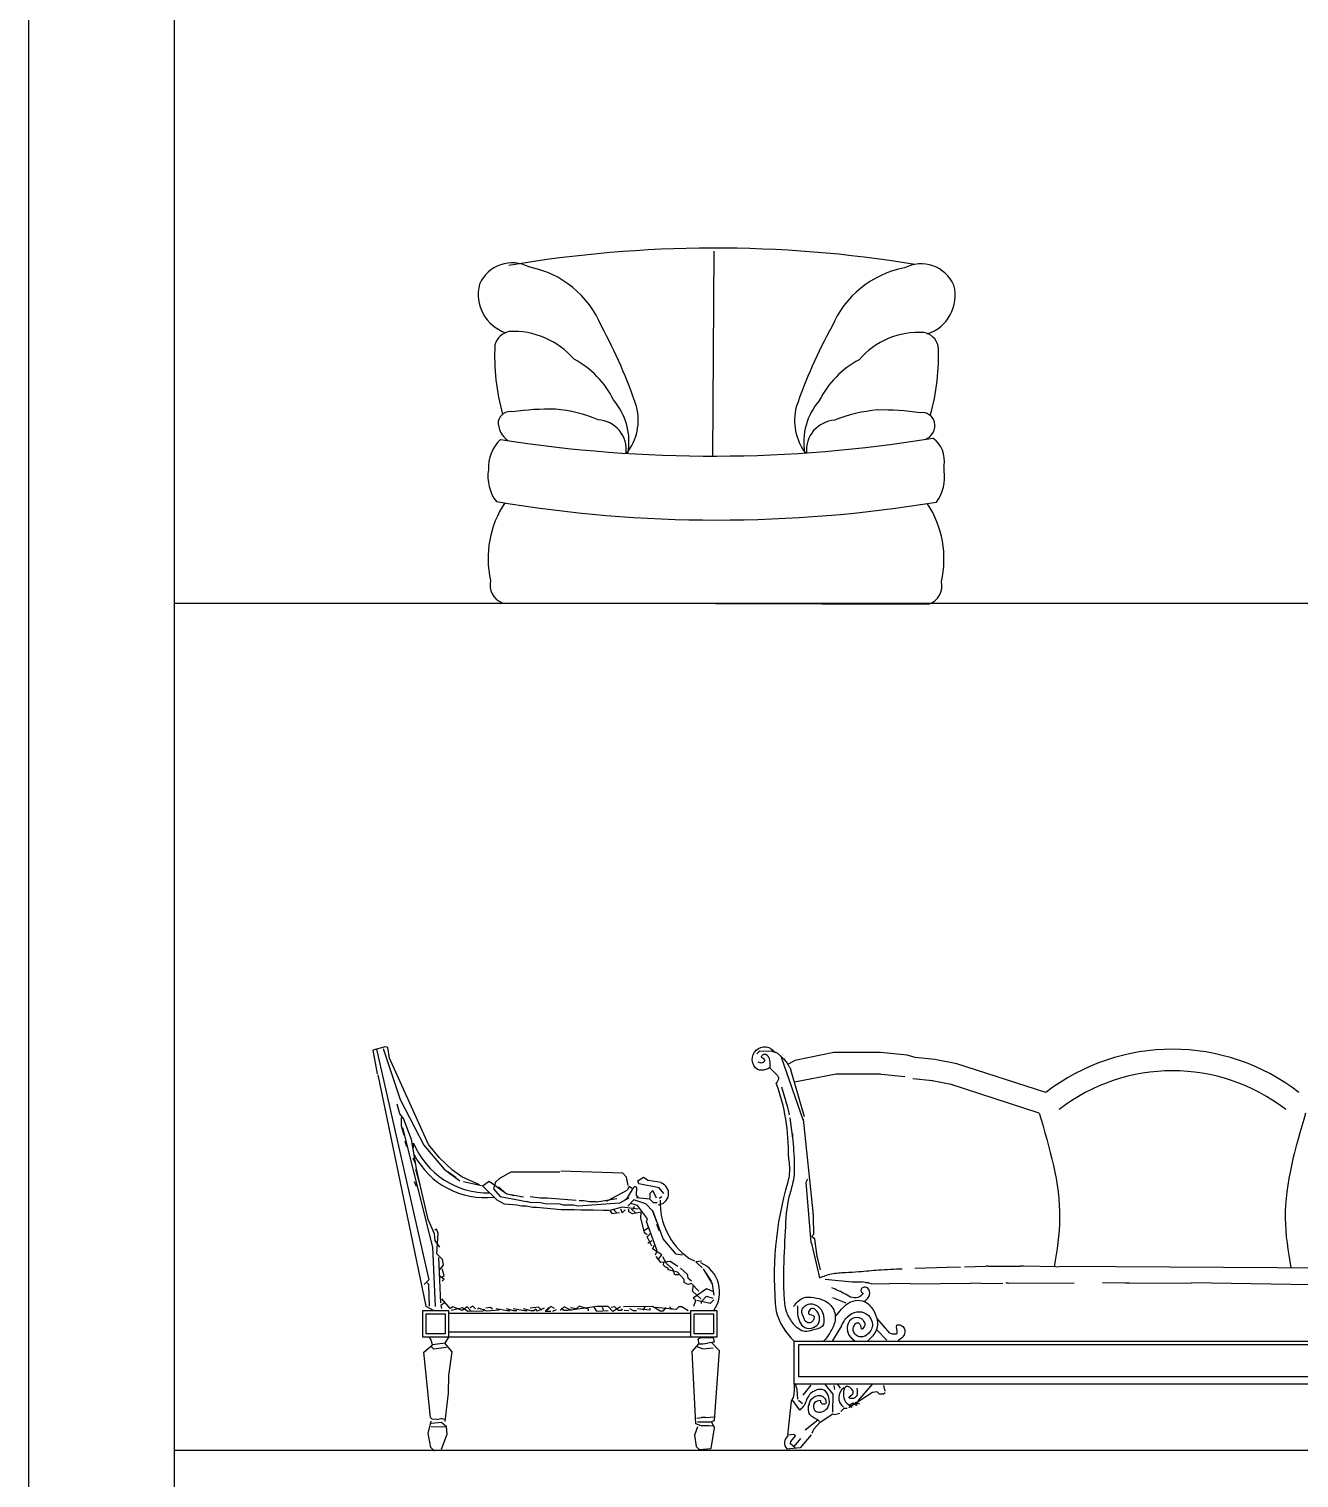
# Model space of a CAD drawing. Header units: inches. Extents: x 11 to 53.5, y 7.4 to 32.2.
# Drawn here: x 32.522 to 35.47, y 10.192 to 13.557 of the extents above; entities that cross this region are included whole.
import ezdxf

# ---------------------------------------------------------------- set-up
doc = ezdxf.new("R2010")
doc.units = ezdxf.units.IN
doc.header["$MEASUREMENT"] = 0
for name, color, linetype in [('02', 2, 'Continuous'), ('1', 1, 'Continuous'), ('kadrbm', 4, 'Continuous')]:
    doc.layers.add(name, color=color, linetype=linetype)

# ---------------------------------------------------------------- blocks, each defined once
blk = doc.blocks.new('kadrbm')
at = {"layer": 'kadrbm', "color": 4}
blk.add_lwpolyline([(0, 0), (0, 24.7972), (21, 24.7972), (21, 0), (0, 0)], close=True, dxfattribs=at)
blk.add_lwpolyline([(20.6631, 0.3257), (20.6631, 24.4603), (0.3369, 24.4603), (0.3369, 0.3257), (20.6631, 0.3257)], dxfattribs=at)

msp = doc.modelspace()

# ---------------------------------------------------------------- linework, layer by layer
at = {"layer": '02'}
for p, q in [((34.1119, 13.0412), (34.1089, 12.565)), ((33.6205, 12.2245), (34.6102, 12.2212)), ((33.3483, 11.1936), (33.3197, 11.1854)), ((33.3197, 11.1854), (33.3297, 11.1304)), ((33.3289, 11.188), (33.4503, 10.652)), ((33.3438, 11.1893), (33.3833, 11.0706)), ((33.3548, 11.1913), (33.3483, 11.1936)), ((33.3587, 11.1672), (33.3548, 11.1913)), ((34.2115, 11.1767), (34.2187, 11.1842)), ((34.2187, 11.1842), (34.2461, 11.1828)), ((34.2461, 11.1828), (34.259, 11.1794)), ((34.2683, 11.1704), (34.259, 11.1794)), ((34.3905, 11.1798), (34.2995, 11.1618)), ((34.4982, 11.1799), (34.3905, 11.1798)), ((34.5604, 11.1737), (34.4982, 11.1799)), ((34.5788, 11.1685), (34.5604, 11.1737)), ((33.4492, 10.9667), (33.3587, 11.1672)), ((34.2413, 11.1444), (34.2323, 11.1406)), ((34.3202, 11.0216), (34.2683, 11.1704)), ((34.2995, 11.1618), (34.2837, 11.1525)), ((34.3218, 11.0307), (34.2907, 11.1398)), ((34.6245, 11.1638), (34.5788, 11.1685)), ((34.6758, 11.1538), (34.6245, 11.1638)), ((34.8824, 11.0871), (34.6758, 11.1538)), ((33.3318, 11.1283), (33.4427, 10.5909)), ((34.3954, 11.1298), (34.299, 11.1108)), ((34.4982, 11.1299), (34.3954, 11.1298)), ((34.5554, 11.1239), (34.4932, 11.1301)), ((34.6194, 11.1141), (34.5737, 11.1188)), ((34.6662, 11.1047), (34.6149, 11.1148)), ((34.8671, 11.0395), (34.6604, 11.1062)), ((33.3833, 11.0706), (33.4383, 10.9647)), ((34.2831, 11.052), (34.2695, 11.0992)), ((33.3827, 11.0378), (33.3765, 11.0598)), ((33.3913, 11.0268), (33.3827, 11.0378)), ((34.285, 11.0465), (34.2831, 11.052)), ((34.2871, 11.0356), (34.285, 11.0465)), ((33.3866, 11.0094), (33.3869, 11.029)), ((33.3928, 10.9874), (33.3866, 11.0094)), ((33.3887, 11.0049), (33.4582, 10.7283)), ((33.4101, 10.9783), (33.3913, 11.0268)), ((34.2953, 10.9809), (34.289, 11.0283)), ((34.3421, 10.8101), (34.3201, 11.0252)), ((33.3989, 10.9611), (33.3947, 10.9742)), ((33.4219, 10.906), (33.4101, 10.9783)), ((33.4141, 10.9586), (33.4143, 10.9695)), ((33.4383, 10.9647), (33.4854, 10.9093)), ((33.4749, 10.9357), (33.4492, 10.9667)), ((33.4179, 10.9236), (33.4137, 10.9346)), ((33.4301, 10.8731), (33.4198, 10.9082)), ((33.4484, 10.7919), (33.4219, 10.906)), ((33.505, 10.9067), (33.4749, 10.9357)), ((33.4854, 10.9093), (33.5221, 10.8824)), ((33.5134, 10.8891), (33.494, 10.9026)), ((33.5266, 10.8911), (33.505, 10.9067)), ((33.6404, 10.9022), (33.614, 10.8874)), ((33.7541, 10.9024), (33.6404, 10.9022)), ((33.9005, 10.8998), (33.7563, 10.9045)), ((33.4213, 10.8689), (33.4171, 10.8799)), ((33.5678, 10.8729), (33.5266, 10.8911)), ((33.5721, 10.8706), (33.5308, 10.8801)), ((33.5743, 10.8706), (33.5898, 10.8812)), ((33.6087, 10.8372), (33.5743, 10.8706)), ((33.5898, 10.8812), (33.6308, 10.8521)), ((33.6051, 10.8788), (33.6004, 10.8636)), ((33.614, 10.8874), (33.6051, 10.8788)), ((33.9091, 10.8909), (33.9005, 10.8998)), ((33.9131, 10.8712), (33.9091, 10.8909)), ((33.9153, 10.869), (33.9107, 10.8603)), ((33.9217, 10.8645), (33.9153, 10.869)), ((33.9284, 10.8688), (33.9217, 10.8623)), ((33.9327, 10.8665), (33.9284, 10.8688)), ((33.9351, 10.8818), (33.9484, 10.8903)), ((33.9372, 10.8752), (33.9351, 10.8818)), ((33.9851, 10.8656), (33.9372, 10.8752)), ((33.9484, 10.8903), (33.9592, 10.8835)), ((33.9592, 10.8835), (33.9897, 10.8786)), ((34.3263, 10.8792), (34.3298, 10.8866)), ((34.3379, 10.7388), (34.3263, 10.8792)), ((33.6004, 10.8636), (33.6154, 10.8458)), ((33.626, 10.8281), (33.6087, 10.8372)), ((33.6243, 10.8566), (33.6114, 10.8677)), ((33.6154, 10.8458), (33.6764, 10.8338)), ((33.6308, 10.8521), (33.67, 10.8449)), ((33.6482, 10.8474), (33.6395, 10.8498)), ((33.7093, 10.842), (33.6853, 10.8446)), ((33.7246, 10.8417), (33.7093, 10.842)), ((33.7923, 10.8362), (33.7246, 10.8417)), ((33.8098, 10.8359), (33.7988, 10.836)), ((33.8228, 10.8334), (33.8098, 10.8359)), ((33.8381, 10.8332), (33.8491, 10.8352)), ((33.8491, 10.8352), (33.8864, 10.8411)), ((33.8622, 10.8349), (33.9107, 10.8603)), ((33.9082, 10.8385), (33.8927, 10.83)), ((33.906, 10.8385), (33.9148, 10.8428)), ((33.9217, 10.8623), (33.9082, 10.8385)), ((33.9256, 10.8382), (33.9123, 10.8231)), ((33.9539, 10.829), (33.9256, 10.8382)), ((33.9628, 10.8397), (33.9323, 10.8425)), ((33.9324, 10.849), (33.9327, 10.8665)), ((33.9366, 10.8424), (33.9324, 10.849)), ((33.9714, 10.8308), (33.9628, 10.8397)), ((33.9631, 10.8529), (33.9629, 10.8419)), ((33.9697, 10.8593), (33.9631, 10.8529)), ((33.9782, 10.8417), (33.9697, 10.8593)), ((33.9847, 10.8415), (33.9913, 10.8458)), ((33.9958, 10.8523), (33.9851, 10.8656)), ((33.6544, 10.8255), (33.626, 10.8281)), ((33.6653, 10.8231), (33.6544, 10.8255)), ((33.6762, 10.8229), (33.6653, 10.8231)), ((33.6915, 10.8204), (33.6762, 10.8229)), ((33.6851, 10.8315), (33.6764, 10.8338)), ((33.7091, 10.8311), (33.6851, 10.8315)), ((33.7002, 10.8203), (33.6915, 10.8204)), ((33.7569, 10.8149), (33.7002, 10.8203)), ((33.72, 10.8287), (33.7091, 10.8311)), ((33.755, 10.8281), (33.72, 10.8287)), ((33.7615, 10.8258), (33.755, 10.8281)), ((33.7766, 10.8146), (33.7569, 10.8149)), ((33.7855, 10.8253), (33.7615, 10.8258)), ((33.7875, 10.8144), (33.7766, 10.8146)), ((33.7964, 10.823), (33.7855, 10.8253)), ((33.8028, 10.8141), (33.7875, 10.8144)), ((33.8927, 10.83), (33.7964, 10.823)), ((33.8312, 10.8136), (33.8028, 10.8141)), ((33.8381, 10.8332), (33.8228, 10.8334)), ((33.8553, 10.8132), (33.8312, 10.8136)), ((33.8684, 10.813), (33.8553, 10.8132)), ((33.8991, 10.8212), (33.8706, 10.8129)), ((33.8706, 10.8129), (33.8748, 10.8063)), ((33.8748, 10.8063), (33.8923, 10.8082)), ((33.8858, 10.8083), (33.8793, 10.815)), ((33.8947, 10.8169), (33.8989, 10.8081)), ((33.8989, 10.8081), (33.9056, 10.8145)), ((33.9362, 10.8162), (33.8991, 10.8212)), ((33.9142, 10.81), (33.9143, 10.8165)), ((33.9229, 10.8055), (33.9142, 10.81)), ((33.9342, 10.8249), (33.9189, 10.8296)), ((33.9295, 10.8075), (33.9209, 10.8164)), ((33.9426, 10.8095), (33.9229, 10.8055)), ((33.9253, 10.8164), (33.9276, 10.8229)), ((33.9577, 10.7939), (33.9342, 10.8249)), ((33.9424, 10.7964), (33.9426, 10.8095)), ((33.9711, 10.8112), (33.9539, 10.829)), ((33.9794, 10.787), (33.9689, 10.8134)), ((33.994, 10.7474), (33.9711, 10.8112)), ((33.9802, 10.8307), (33.9714, 10.8308)), ((34.3422, 10.8046), (34.3421, 10.8101)), ((34.3422, 10.8046), (34.3423, 10.7991)), ((33.4631, 10.7589), (33.4484, 10.7919)), ((33.4676, 10.7697), (33.4632, 10.7676)), ((33.4719, 10.7609), (33.4676, 10.7697)), ((33.9505, 10.7613), (33.9424, 10.7964)), ((33.9506, 10.7678), (33.9617, 10.7742)), ((33.9554, 10.7874), (33.9577, 10.7939)), ((33.9804, 10.7192), (33.9554, 10.7874)), ((33.9856, 10.765), (33.9793, 10.7804)), ((34.3423, 10.7991), (34.3431, 10.7572)), ((33.465, 10.7435), (33.4631, 10.7589)), ((33.4757, 10.728), (33.465, 10.7435)), ((33.4688, 10.7129), (33.4719, 10.7609)), ((33.957, 10.7568), (33.9505, 10.7613)), ((33.9569, 10.7524), (33.9658, 10.761)), ((33.9675, 10.7304), (33.9569, 10.7524)), ((33.9588, 10.7371), (33.9677, 10.7435)), ((34.024, 10.7119), (33.994, 10.7474)), ((34.3398, 10.7334), (34.3379, 10.7388)), ((34.3431, 10.7572), (34.3395, 10.7534)), ((34.3395, 10.7534), (34.345, 10.7481)), ((34.345, 10.7481), (34.3471, 10.7353)), ((34.3491, 10.7244), (34.347, 10.7408)), ((33.4582, 10.7283), (33.4645, 10.5905)), ((33.4817, 10.6995), (33.4688, 10.7129)), ((33.4778, 10.599), (33.4731, 10.704)), ((33.9695, 10.7238), (33.9741, 10.7324)), ((33.9912, 10.7103), (33.9695, 10.7238)), ((33.9759, 10.7106), (33.9804, 10.7192)), ((33.9887, 10.6928), (33.978, 10.7062)), ((33.9822, 10.6995), (33.9912, 10.7103)), ((34.0017, 10.6904), (33.9933, 10.7059)), ((34.0392, 10.7095), (34.024, 10.7119)), ((34.0674, 10.6958), (34.0522, 10.7027)), ((34.3576, 10.657), (34.3398, 10.7334)), ((34.3512, 10.7062), (34.3491, 10.7244)), ((34.3532, 10.7007), (34.3512, 10.7062)), ((34.3591, 10.6753), (34.3532, 10.7007)), ((33.4747, 10.6756), (33.4837, 10.6864)), ((33.4854, 10.6623), (33.4813, 10.6777)), ((33.4837, 10.6864), (33.4817, 10.6995)), ((34.0106, 10.6947), (33.9887, 10.6928)), ((33.9951, 10.6862), (33.9952, 10.6927)), ((33.9994, 10.6817), (33.9951, 10.6862)), ((34.0059, 10.6794), (33.9994, 10.6817)), ((34.0168, 10.6771), (34.0017, 10.6904)), ((34.0059, 10.6751), (34.0059, 10.6794)), ((34.0276, 10.6703), (34.0059, 10.6751)), ((34.0214, 10.6879), (34.0106, 10.6947)), ((34.021, 10.6639), (34.0168, 10.6771)), ((34.0279, 10.6834), (34.0214, 10.6879)), ((34.0426, 10.6526), (34.0276, 10.6703)), ((34.0343, 10.6789), (34.0494, 10.6656)), ((34.0827, 10.6956), (34.0696, 10.6936)), ((34.0696, 10.6936), (34.0846, 10.6802)), ((34.0868, 10.678), (34.108, 10.6427)), ((34.1059, 10.6493), (34.0932, 10.6692)), ((34.5784, 10.6792), (34.6533, 10.6816)), ((34.6843, 10.681), (34.6533, 10.6816)), ((34.6935, 10.6827), (34.7428, 10.6837)), ((34.7483, 10.6836), (34.7428, 10.6837)), ((34.7483, 10.6836), (34.8232, 10.6841)), ((34.8305, 10.684), (34.8232, 10.6841)), ((34.9053, 10.6826), (34.8305, 10.684)), ((34.9053, 10.6826), (34.92, 10.6837)), ((34.92, 10.6837), (35.5717, 10.6797)), ((33.4503, 10.652), (33.4392, 10.6412)), ((33.4501, 10.6411), (33.4458, 10.6455)), ((33.4514, 10.5908), (33.4501, 10.6411)), ((33.4745, 10.6625), (33.4853, 10.6536)), ((33.4853, 10.6536), (33.4808, 10.6493)), ((33.481, 10.658), (33.4854, 10.6623)), ((34.0297, 10.6637), (34.021, 10.6639)), ((34.0425, 10.646), (34.0426, 10.6526)), ((34.0512, 10.6415), (34.0425, 10.646)), ((34.0494, 10.6656), (34.0514, 10.6568)), ((34.0599, 10.6435), (34.0512, 10.6415)), ((34.0514, 10.6568), (34.0601, 10.6501)), ((34.0771, 10.6257), (34.0599, 10.6435)), ((34.0618, 10.626), (34.0642, 10.6391)), ((34.108, 10.6427), (34.1119, 10.6164)), ((34.3704, 10.6535), (34.4326, 10.6473)), ((34.4326, 10.6473), (34.4564, 10.6477)), ((34.4637, 10.646), (34.4564, 10.6477)), ((34.4637, 10.646), (34.471, 10.6462)), ((34.4773, 10.6426), (34.4673, 10.6461)), ((34.4773, 10.6426), (34.5193, 10.6437)), ((34.5686, 10.6429), (34.5193, 10.6437)), ((34.5686, 10.6429), (34.7074, 10.6441)), ((34.7312, 10.6437), (34.7074, 10.6441)), ((34.7312, 10.6437), (34.7823, 10.6446)), ((34.7951, 10.6444), (34.7896, 10.6445)), ((34.7951, 10.6444), (34.9485, 10.6454)), ((35.0763, 10.6443), (35.0142, 10.6454)), ((35.0674, 10.6444), (35.2208, 10.6454)), ((35.8845, 10.6338), (35.2208, 10.6454)), ((33.4994, 10.5855), (33.4801, 10.6077)), ((34.0812, 10.6082), (34.0618, 10.626)), ((34.0637, 10.6107), (34.0947, 10.632)), ((34.0702, 10.604), (34.0637, 10.6107)), ((34.0656, 10.591), (34.0702, 10.604)), ((34.1028, 10.5969), (34.0724, 10.604)), ((34.0832, 10.5972), (34.0833, 10.6016)), ((34.0833, 10.6016), (34.0944, 10.6145)), ((34.0944, 10.6145), (34.1096, 10.6099)), ((34.0947, 10.632), (34.1099, 10.6252)), ((34.1117, 10.6055), (34.1028, 10.5969)), ((34.4189, 10.5978), (34.3876, 10.61)), ((33.4359, 10.5809), (33.496, 10.5809)), ((33.4359, 10.5193), (33.4359, 10.5809)), ((33.4427, 10.5909), (33.4619, 10.5809)), ((33.4436, 10.5731), (33.4883, 10.5731)), ((33.4436, 10.527), (33.4436, 10.5731)), ((33.4865, 10.5989), (33.4777, 10.5925)), ((33.4777, 10.5925), (33.4797, 10.5859)), ((33.4883, 10.5731), (33.4883, 10.527)), ((33.496, 10.5809), (33.496, 10.5193)), ((33.4974, 10.5746), (34.0592, 10.5746)), ((33.506, 10.5898), (33.4994, 10.5855)), ((33.5278, 10.5872), (33.5015, 10.5811)), ((33.5277, 10.5807), (33.506, 10.5898)), ((33.5388, 10.5892), (33.5277, 10.5807)), ((33.5408, 10.5783), (33.5278, 10.5872)), ((33.5474, 10.5803), (33.5388, 10.5892)), ((33.5758, 10.5798), (33.5408, 10.5783)), ((33.552, 10.5912), (33.5453, 10.5869)), ((33.5584, 10.5845), (33.552, 10.5912)), ((33.565, 10.5866), (33.5628, 10.5844)), ((33.5845, 10.5797), (33.565, 10.5866)), ((33.5781, 10.5842), (33.5758, 10.5798)), ((33.5934, 10.5883), (33.5825, 10.5863)), ((33.613, 10.5814), (33.5845, 10.5797)), ((33.5977, 10.5838), (33.5934, 10.5883)), ((33.6322, 10.5804), (33.606, 10.5852)), ((33.6475, 10.5801), (33.6301, 10.5848)), ((33.6387, 10.5802), (33.6322, 10.5804)), ((33.672, 10.5804), (33.6458, 10.5852)), ((33.654, 10.58), (33.6475, 10.5801)), ((33.6873, 10.5801), (33.6699, 10.5848)), ((33.6785, 10.5802), (33.672, 10.5804)), ((33.7049, 10.5885), (33.6852, 10.5867)), ((33.6938, 10.58), (33.6873, 10.5801)), ((33.6983, 10.5843), (33.6938, 10.58)), ((33.7026, 10.5798), (33.6983, 10.5843)), ((33.718, 10.5861), (33.7026, 10.5798)), ((33.7113, 10.5819), (33.7049, 10.5885)), ((33.7289, 10.5881), (33.72, 10.5795)), ((33.72, 10.5795), (33.7332, 10.5793)), ((33.7333, 10.5902), (33.7245, 10.5816)), ((33.742, 10.5857), (33.7333, 10.5902)), ((33.7375, 10.5792), (33.7463, 10.5834)), ((33.7639, 10.5897), (33.755, 10.5811)), ((33.7638, 10.5809), (33.7573, 10.5854)), ((33.7725, 10.5808), (33.7638, 10.5809)), ((33.7813, 10.5806), (33.7639, 10.5897)), ((33.8405, 10.5905), (33.7725, 10.5808)), ((33.7923, 10.5848), (33.7792, 10.5872)), ((33.7989, 10.5912), (33.7923, 10.5848)), ((33.8207, 10.5843), (33.7989, 10.5912)), ((33.8206, 10.5799), (33.8207, 10.5843)), ((33.8403, 10.5796), (33.8339, 10.5885)), ((33.8403, 10.5796), (33.8665, 10.5813)), ((33.8667, 10.5901), (33.8405, 10.5905)), ((33.8556, 10.5815), (33.8535, 10.5881)), ((33.8774, 10.579), (33.8667, 10.5901)), ((33.882, 10.5898), (33.8732, 10.5878)), ((33.8951, 10.5896), (33.8774, 10.579)), ((33.8906, 10.5809), (33.882, 10.5898)), ((33.8971, 10.5808), (33.8906, 10.5809)), ((33.8971, 10.5808), (33.8994, 10.5851)), ((33.9694, 10.5905), (33.9016, 10.5895)), ((33.9146, 10.5805), (33.9037, 10.5807)), ((33.9255, 10.5803), (33.9168, 10.5848)), ((33.9321, 10.5802), (33.9255, 10.5803)), ((33.9627, 10.5818), (33.9343, 10.5845)), ((33.9474, 10.5821), (33.9519, 10.5886)), ((33.9628, 10.5862), (33.9627, 10.5818)), ((33.9867, 10.5792), (33.9694, 10.5905)), ((34.0239, 10.583), (33.9759, 10.5882)), ((33.9932, 10.5791), (33.9867, 10.5792)), ((34, 10.5877), (33.9932, 10.5791)), ((34.0152, 10.5831), (34.0087, 10.5898)), ((34.0306, 10.5894), (34.0239, 10.583)), ((34.0371, 10.5893), (34.0306, 10.5894)), ((34.0523, 10.5803), (34.0371, 10.5893)), ((34.0583, 10.5809), (34.1185, 10.5809)), ((34.0583, 10.5193), (34.0583, 10.5809)), ((34.0661, 10.5731), (34.1107, 10.5731)), ((34.0661, 10.527), (34.0661, 10.5731)), ((34.1107, 10.5731), (34.1107, 10.527)), ((34.1185, 10.5809), (34.1185, 10.5193)), ((34.4213, 10.5649), (34.4267, 10.5705)), ((34.4079, 10.5455), (34.3861, 10.51)), ((34.4257, 10.523), (34.4218, 10.5339)), ((34.5135, 10.5118), (34.4893, 10.5369)), ((34.5205, 10.5283), (34.4907, 10.5625)), ((34.1185, 10.5193), (33.4359, 10.5193)), ((33.4386, 10.4839), (33.4586, 10.501)), ((33.4883, 10.527), (33.4436, 10.527)), ((33.4544, 10.5142), (33.4506, 10.5193)), ((33.4586, 10.501), (33.4544, 10.5142)), ((33.4871, 10.5049), (33.4586, 10.501)), ((33.496, 10.5193), (33.4871, 10.5049)), ((33.5042, 10.4849), (33.4871, 10.5049)), ((34.0592, 10.531), (33.4974, 10.531)), ((34.0616, 10.4861), (34.0772, 10.5033)), ((34.1107, 10.527), (34.0661, 10.527)), ((34.0752, 10.5143), (34.0796, 10.5186)), ((34.0777, 10.5033), (34.0752, 10.5143)), ((34.0772, 10.5033), (34.0859, 10.5032)), ((34.0796, 10.5186), (34.1102, 10.5181)), ((34.0859, 10.5032), (34.0969, 10.5052)), ((34.1122, 10.5071), (34.0969, 10.5052)), ((34.125, 10.4872), (34.1065, 10.5064)), ((34.1102, 10.5181), (34.1122, 10.5071)), ((34.2978, 10.51), (36.0549, 10.51)), ((34.2978, 10.4102), (34.2978, 10.51)), ((34.3091, 10.5017), (36.0322, 10.5017)), ((34.3091, 10.4269), (34.3091, 10.5017)), ((34.435, 10.514), (34.4257, 10.523)), ((33.4535, 10.3328), (33.4386, 10.4839)), ((33.4563, 10.4967), (33.4606, 10.4922)), ((33.4606, 10.4922), (33.4913, 10.4961)), ((33.4967, 10.4304), (33.5042, 10.4849)), ((34.0696, 10.3177), (34.0616, 10.4861)), ((34.0857, 10.4923), (34.0727, 10.4969)), ((34.0857, 10.4923), (34.1098, 10.494)), ((34.1134, 10.3257), (34.125, 10.4872)), ((33.496, 10.3889), (33.4967, 10.4304)), ((36.0549, 10.4102), (34.2978, 10.4102)), ((34.305, 10.3973), (34.3016, 10.4101)), ((36.0322, 10.4269), (34.3091, 10.4269)), ((34.3194, 10.3842), (34.338, 10.4077)), ((34.3888, 10.3867), (34.3691, 10.4108)), ((34.3927, 10.3976), (34.391, 10.4067)), ((34.4055, 10.401), (34.3984, 10.4103)), ((34.447, 10.3711), (34.4805, 10.4106)), ((34.5095, 10.3937), (34.506, 10.4065)), ((33.4883, 10.3235), (33.496, 10.3889)), ((34.2831, 10.2917), (34.2917, 10.3701)), ((34.2917, 10.3701), (34.2955, 10.3792)), ((34.3115, 10.3497), (34.2954, 10.3719)), ((34.3064, 10.3753), (34.305, 10.3973)), ((34.3172, 10.3642), (34.3082, 10.3717)), ((34.3317, 10.3585), (34.3336, 10.3639)), ((34.3336, 10.3639), (34.3356, 10.3712)), ((34.3881, 10.3447), (34.3888, 10.3867)), ((34.4802, 10.3906), (34.4248, 10.355)), ((34.4341, 10.3658), (34.4267, 10.3605)), ((34.4431, 10.3602), (34.4341, 10.3658)), ((34.4505, 10.3637), (34.4396, 10.3675)), ((34.4433, 10.3693), (34.4431, 10.3602)), ((34.4912, 10.3922), (34.4802, 10.3906)), ((34.4966, 10.3866), (34.4912, 10.3922)), ((34.5057, 10.3865), (34.4966, 10.3866)), ((34.5094, 10.3901), (34.5057, 10.3865)), ((33.4578, 10.3284), (33.4535, 10.3328)), ((33.4687, 10.3282), (33.4775, 10.3302)), ((33.4862, 10.3279), (33.4775, 10.3302)), ((34.072, 10.3308), (34.0829, 10.3328)), ((34.0917, 10.3326), (34.0829, 10.3328)), ((34.0917, 10.3326), (34.1136, 10.3344)), ((34.317, 10.3551), (34.3115, 10.3497)), ((34.3585, 10.3215), (34.388, 10.341)), ((34.388, 10.341), (34.3916, 10.3391)), ((34.3916, 10.3391), (34.4045, 10.3426)), ((34.4138, 10.3534), (34.4064, 10.3462)), ((34.4211, 10.3532), (34.4138, 10.3534)), ((33.4484, 10.2957), (33.4555, 10.324)), ((33.488, 10.3104), (33.4553, 10.3109)), ((33.4554, 10.3197), (33.4795, 10.3214)), ((33.4687, 10.3282), (33.4578, 10.3284)), ((33.4795, 10.3214), (33.4903, 10.3125)), ((33.4903, 10.3125), (33.4921, 10.2928)), ((34.0738, 10.3111), (34.0669, 10.2915)), ((34.0826, 10.3131), (34.0696, 10.3177)), ((34.0806, 10.3219), (34.074, 10.322)), ((34.1024, 10.3215), (34.0806, 10.3219)), ((34.1001, 10.3128), (34.0826, 10.3131)), ((34.1088, 10.3126), (34.1001, 10.3128)), ((34.1024, 10.3215), (34.1134, 10.3257)), ((34.1057, 10.2602), (34.1131, 10.3082)), ((34.1131, 10.3082), (34.1068, 10.3214)), ((34.3234, 10.3038), (34.3531, 10.327)), ((34.3398, 10.2962), (34.3436, 10.3053)), ((34.3436, 10.3053), (34.3585, 10.3215)), ((34.3531, 10.327), (34.3567, 10.3233)), ((33.4544, 10.2629), (33.4484, 10.2957)), ((33.463, 10.254), (33.4544, 10.2629)), ((33.4921, 10.2928), (33.4784, 10.2581)), ((34.0669, 10.2915), (34.0708, 10.2652)), ((34.0708, 10.2652), (34.0773, 10.2585)), ((34.2977, 10.2933), (34.2849, 10.2917)), ((34.29, 10.2715), (34.2901, 10.277)), ((34.3008, 10.2622), (34.29, 10.2715)), ((34.2901, 10.277), (34.3013, 10.2896)), ((34.3013, 10.2896), (34.2977, 10.2933)), ((34.299, 10.2659), (34.314, 10.2839)), ((34.3379, 10.2926), (34.3118, 10.262)), ((33.474, 10.256), (33.4587, 10.2562)), ((34.0773, 10.2585), (34.1057, 10.2602)), ((34.3118, 10.262), (34.2807, 10.2589))]:
    msp.add_line(p, q, dxfattribs=at)
for centre, radius, start, end in [((34.1147, 10.1859), 2.8621, 80.6799, 99.6327), ((33.6437, 12.931), 0.0828, 62.0057, 156.2312), ((33.6396, 12.7801), 0.2281, 22.2694, 79.1558), ((34.5962, 12.7777), 0.2281, 100.5609, 157.4473), ((34.5929, 12.9287), 0.0828, 23.4855, 117.7111), ((33.6578, 12.94), 0.0932, 164.7899, 251.9996), ((34.5788, 12.9377), 0.0932, 287.7171, 14.9269), ((33.6445, 12.8126), 0.0424, 100.6076, 164.8071), ((33.6465, 12.6692), 0.1854, 40.7031, 93.0435), ((32.8456, 12.316), 1.146, 18.5187, 28.7103), ((35.3879, 12.3098), 1.146, 151.0065, 161.1981), ((34.0986, 12.7962), 0.4959, 176.8183, 195.7443), ((34.5887, 12.6669), 0.1854, 86.6733, 139.0137), ((34.5915, 12.8103), 0.0424, 14.9097, 79.1092), ((34.1373, 12.7961), 0.4959, 343.9724, 2.8984), ((33.6852, 12.5998), 0.2159, 26.2696, 61.8562), ((34.5497, 12.5976), 0.2159, 117.8605, 153.4472), ((33.7674, 12.599), 0.1472, 349.086, 40.8566), ((34.4675, 12.5973), 0.1472, 138.8602, 189.7986), ((33.6392, 12.6393), 0.0289, 79.8438, 165.8898), ((33.731, 12.0703), 0.6037, 88.7906, 98.2518), ((33.7132, 12.3357), 0.3396, 67.5054, 84.8392), ((33.8113, 12.649), 0.1249, 321.5263, 14.3773), ((34.4239, 12.6475), 0.1249, 165.3394, 217.0023), ((34.5204, 12.3337), 0.3396, 94.8775, 112.2113), ((34.5013, 12.0684), 0.6037, 81.4649, 90.9261), ((34.5959, 12.637), 0.0289, 13.8269, 99.8729), ((33.661, 12.6431), 0.0499, 176.1611, 237.9774), ((33.8387, 12.5798), 0.0697, 353.026, 86.3652), ((34.3961, 12.5785), 0.0697, 93.3516, 184.9091), ((34.5899, 12.6364), 0.0349, 290.2215, 12.373), ((33.6828, 12.5363), 0.0946, 134.6856, 181.852), ((34.1088, 15.7268), 3.1618, 261.0381, 279.3109), ((34.5832, 12.5547), 0.0639, 349.5369, 54.3589), ((33.6856, 12.5183), 0.0985, 171.2535, 216.8797), ((34.5489, 12.5161), 0.0985, 324.0197, 8.4632), ((34.5518, 12.5342), 0.0946, 357.8648, 5.4387), ((33.8202, 12.328), 0.2327, 146.3809, 192.8086), ((34.1204, 15.5228), 3.1063, 260.4837, 279.4164), ((34.4133, 12.3265), 0.2327, 346.9081, 33.3358), ((33.636, 12.2656), 0.044, 165.8655, 249.2921), ((34.5972, 12.2633), 0.044, 287.1469, 14.1345), ((35.1763, 10.7081), 0.4795, 52.2063, 127.7937), ((35.1763, 10.7081), 0.4295, 52.2063, 127.7937), ((33.8283, 10.9509), 0.4565, 358.4906, 20.2713), ((33.5883, 11.0426), 0.1888, 202.779, 270.9593), ((33.5812, 11.0303), 0.1873, 208.0722, 276.2197), ((33.9805, 10.8525), 0.0262, 273.3987, 70.5651), ((35.015, 10.6611), 0.7633, 163.3854, 186.2068), ((34.1463, 10.8322), 0.1595, 178.2361, 234.008), ((34.0509, 10.624), 0.0743, 324.5003, 66.0113), ((34.4017, 10.6199), 0.1512, 195.8541, 226.6055), ((34.4289, 10.3787), 0.0274, 124.5377, 234.3048), ((34.2937, 10.2733), 0.0183, 119.9638, 227.8141)]:
    msp.add_arc(centre, radius, start, end, dxfattribs=at)
for points in [[(34.2415, 11.1444), (34.2323, 11.1406), (34.2129, 11.1406), (34.2009, 11.1625), (34.2099, 11.1854), (34.2334, 11.1933), (34.2545, 11.1802)], [(34.2137, 11.1585), (34.2247, 11.1569), (34.2301, 11.1624), (34.2226, 11.1696), (34.2262, 11.1751), (34.2335, 11.1753), (34.2391, 11.1681), (34.2413, 11.1444)], [(34.2413, 11.1444), (34.2543, 11.1318), (34.2618, 11.121), (34.2565, 11.109)], [(34.2683, 11.1704), (34.2757, 11.1632), (34.2869, 11.147), (34.2907, 11.1398)], [(34.294, 10.991), (34.2981, 10.928), (34.2953, 10.8787), (34.2867, 10.8475), (34.2772, 10.7651), (34.2734, 10.6683), (34.2748, 10.6091), (34.2808, 10.5757), (34.2955, 10.55)], [(34.2847, 10.9389), (34.2868, 10.8989), (34.2836, 10.8794)], [(34.3576, 10.657), (34.3846, 10.6662), (34.4175, 10.6692), (34.4486, 10.6714), (34.4943, 10.6752), (34.5491, 10.6779)], [(34.4591, 10.6208), (34.4497, 10.6129), (34.4333, 10.6108), (34.417, 10.6186), (34.3854, 10.6337)], [(34.4608, 10.6021), (34.4733, 10.617), (34.4685, 10.6333), (34.458, 10.6346), (34.4536, 10.6304), (34.4539, 10.6244), (34.4587, 10.6206)], [(34.2967, 10.5902), (34.32, 10.6106), (34.3438, 10.6111), (34.3676, 10.6042), (34.3899, 10.5826), (34.3923, 10.5535), (34.3799, 10.5277), (34.371, 10.5147), (34.3662, 10.51)], [(34.3936, 10.567), (34.4082, 10.5839), (34.4207, 10.596), (34.4608, 10.6021), (34.4812, 10.5824), (34.4908, 10.5588), (34.4893, 10.5369), (34.4681, 10.51)], [(34.3058, 10.5921), (34.3061, 10.5721), (34.3231, 10.5413), (34.3432, 10.5417), (34.3557, 10.5528), (34.3554, 10.5711), (34.3461, 10.5837), (34.3387, 10.5854), (34.3316, 10.578), (34.3316, 10.5743), (34.3445, 10.5672), (34.3437, 10.5618), (34.3393, 10.5544), (34.3302, 10.5524), (34.3218, 10.5605), (34.3189, 10.5686), (34.3156, 10.5787), (34.3214, 10.5897), (34.3315, 10.5956), (34.3432, 10.5955), (34.3606, 10.5832), (34.3664, 10.5685), (34.3632, 10.5438), (34.3405, 10.5352), (34.3232, 10.5322), (34.2955, 10.55)], [(34.4079, 10.5455), (34.4267, 10.5705), (34.4503, 10.5782), (34.4696, 10.5703), (34.48, 10.5477), (34.4658, 10.5237), (34.4495, 10.5198), (34.4365, 10.5305), (34.438, 10.547), (34.4434, 10.5525), (34.4508, 10.549), (34.4546, 10.5381), (34.4618, 10.5437), (34.4598, 10.5565), (34.4542, 10.5619), (34.4323, 10.5615), (34.4234, 10.5504), (34.4218, 10.5339), (34.4257, 10.523), (34.4405, 10.51)], [(34.5205, 10.5283), (34.537, 10.5286), (34.5367, 10.5469), (34.5458, 10.547), (34.5552, 10.5307), (34.5385, 10.51)], [(34.2978, 10.4102), (34.2955, 10.3792), (34.2917, 10.3701)], [(34.3594, 10.3718), (34.3456, 10.3668), (34.3435, 10.3532), (34.3516, 10.3453), (34.3662, 10.3469), (34.3774, 10.3577), (34.3778, 10.3814), (34.3671, 10.3962), (34.3506, 10.3965), (34.3303, 10.3804), (34.317, 10.3551), (34.3108, 10.3506)], [(34.4438, 10.4003), (34.4436, 10.3839), (34.4361, 10.3767), (34.4252, 10.3787), (34.4345, 10.3877), (34.4346, 10.395), (34.4183, 10.4044), (34.4127, 10.3888), (34.4174, 10.3691), (34.4327, 10.3566)], [(34.3531, 10.327), (34.3332, 10.342), (34.3317, 10.3585), (34.3393, 10.3757), (34.3595, 10.3835), (34.3685, 10.3777), (34.3706, 10.3645), (34.3627, 10.3644), (34.3594, 10.3718)]]:
    msp.add_spline(points, degree=3, dxfattribs=at)
for points, knots in [([(34.8671, 11.0395), (34.8911, 10.9584), (34.9261, 10.8403), (34.9084, 10.7203), (34.9021, 10.6827)], [0, 0, 0, 0, 248.869818, 362.133268, 362.133268, 362.133268, 362.133268]), ([(35.4855, 11.0395), (35.4615, 10.9584), (35.4263, 10.8395), (35.4444, 10.7188), (35.4509, 10.6804)], [0, 0, 0, 0, 248.869818, 364.424268, 364.424268, 364.424268, 364.424268])]:
    msp.add_open_spline(points, degree=3, knots=knots, dxfattribs=at)
at = {"layer": '1'}
for p, q in [((32.8586, 12.2232), (53.1849, 12.2232)), ((32.8586, 10.2563), (53.1849, 10.2563))]:
    msp.add_line(p, q, dxfattribs=at)

# ---------------------------------------------------------------- block references
at = {"layer": 'kadrbm'}
msp.add_blockref('kadrbm', (32.5217, 7.3575), dxfattribs=at)

doc.saveas('drawing.dxf')
